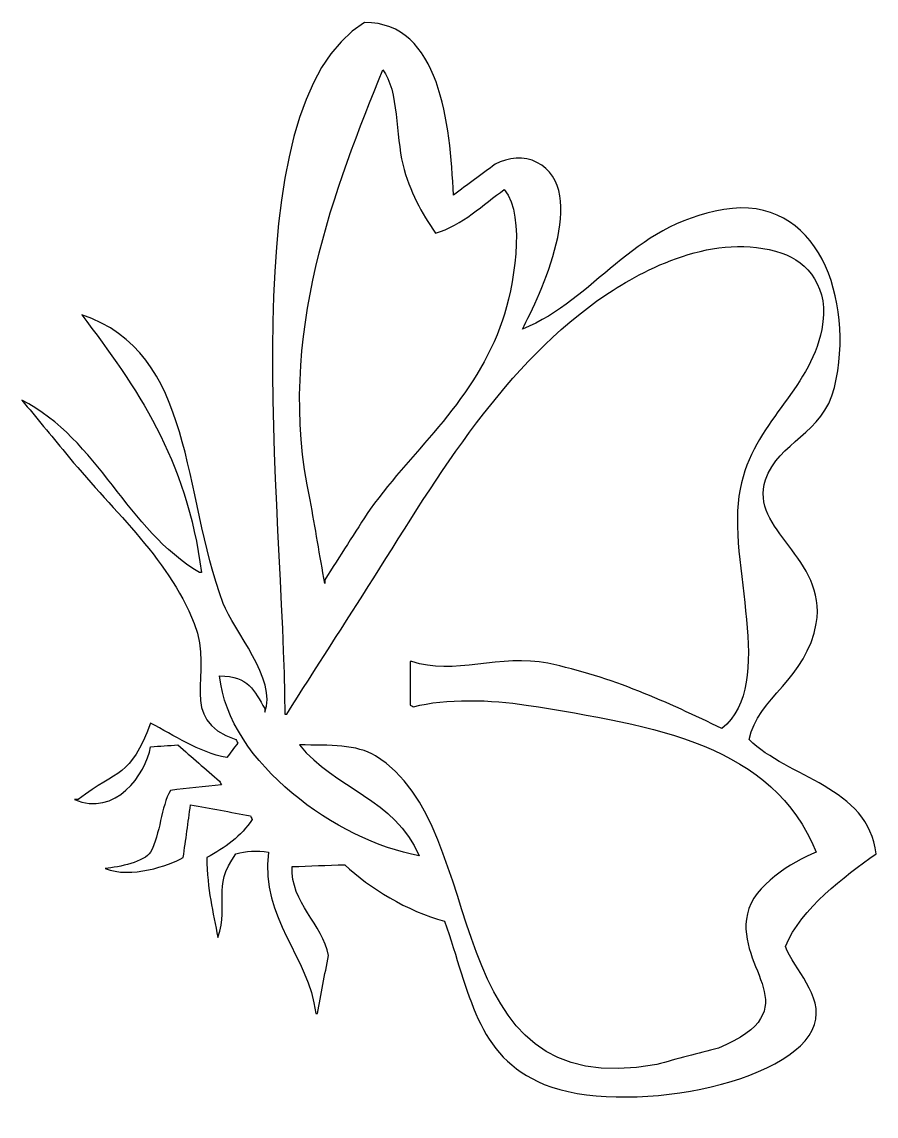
# Model space of a CAD drawing. Header units: centimetres. Extents: x -7.7 to 8.2, y -9.4 to 11.
import ezdxf

# ---------------------------------------------------------------- set-up
doc = ezdxf.new("R2010")
doc.units = ezdxf.units.CM
doc.header["$MEASUREMENT"] = 0
doc.layers.add('Camada 1', color=7, linetype='Continuous')

msp = doc.modelspace()

# ---------------------------------------------------------------- linework, layer by layer
at = {"layer": 'Camada 1'}
for points, knots in [([(8.16914, -4.52197), (7.56824, -4.94808), (6.77934, -5.52868), (6.47967, -6.24525), (6.47967, -6.24525), (6.63704, -6.67472), (7.19635, -7.15372), (7.02032, -7.69821), (7.02032, -7.69821), (6.65551, -8.82655), (3.42342, -9.40453), (1.98564, -8.81327), (1.98564, -8.81327), (0.70794, -8.28786), (0.60547, -7.11203), (0.12721, -5.7722), (0.12721, -5.7722), (-0.57566, -5.58953), (-1.26093, -5.16054), (-1.73122, -4.72471), (-1.73122, -4.72471), (-2.05782, -4.73598), (-2.3845, -4.74725), (-2.71113, -4.7585), (-2.71113, -4.7585), (-2.74021, -5.43869), (-2.14048, -5.82758), (-2.03533, -6.41421), (-2.03533, -6.41421), (-2.1029, -6.7746), (-2.17051, -7.13509), (-2.23808, -7.49548), (-2.23808, -7.49548), (-2.24935, -7.49548), (-2.26062, -7.49548), (-2.27187, -7.49548), (-2.27187, -7.49548), (-2.39858, -6.40585), (-3.30454, -5.75412), (-3.15039, -4.4882), (-3.15039, -4.4882), (-3.37396, -4.45415), (-3.56716, -4.4709), (-3.75861, -4.52199), (-3.75861, -4.52199), (-4.22486, -5.16355), (-3.86897, -5.42726), (-4.09651, -6.07634), (-4.09651, -6.07634), (-4.17827, -5.60858), (-4.29669, -5.19636), (-4.29926, -4.58959), (-4.29926, -4.58959), (-3.9684, -4.41782), (-3.65172, -4.18822), (-3.45452, -3.88), (-3.45452, -3.88), (-3.46579, -3.85746), (-3.47706, -3.83494), (-3.48831, -3.81243), (-3.48831, -3.81243), (-3.85997, -3.74486), (-4.23174, -3.67728), (-4.6034, -3.60968), (-4.6034, -3.60968), (-4.64843, -3.93628), (-4.69349, -4.26299), (-4.73855, -4.58959), (-4.73855, -4.58959), (-5.00858, -4.73858), (-5.71986, -4.99112), (-6.19151, -4.79234), (-6.19151, -4.79234), (-5.93426, -4.77366), (-5.46118, -4.66632), (-5.34677, -4.48823), (-5.34677, -4.48823), (-5.16294, -4.15028), (-5.15817, -3.64537), (-4.97508, -3.33938), (-4.97508, -3.33938), (-4.65975, -3.30559), (-4.34431, -3.27181), (-4.02896, -3.23799), (-4.02896, -3.23799), (-4.04023, -3.21547), (-4.0515, -3.19293), (-4.06275, -3.17042), (-4.06275, -3.17042), (-4.32178, -2.94518), (-4.58088, -2.71986), (-4.83991, -2.49462), (-4.83991, -2.49462), (-5.00885, -2.50586), (-5.17781, -2.51714), (-5.34675, -2.52841), (-5.34675, -2.52841), (-5.43996, -3.05017), (-6.00633, -3.83722), (-6.76592, -3.50832), (-6.76592, -3.50832), (-6.7434, -3.50832), (-6.72086, -3.50832), (-6.69835, -3.50832), (-6.69835, -3.50832), (-5.92894, -2.93452), (-5.74672, -3.11483), (-5.34675, -2.08915), (-5.34675, -2.08915), (-4.91368, -2.31516), (-4.4582, -2.62379), (-3.92758, -2.73116), (-3.92758, -2.73116), (-3.86001, -2.64107), (-3.7924, -2.55093), (-3.72483, -2.46084), (-3.72483, -2.46084), (-3.7361, -2.43832), (-3.74737, -2.41578), (-3.75862, -2.39327), (-3.75862, -2.39327), (-4.88056, -2.00343), (-4.15131, -1.21524), (-4.53578, -0.23072), (-4.53578, -0.23072), (-5.02277, 1.01631), (-6.1459, 1.95511), (-6.93486, 2.94552), (-6.93486, 2.94552), (-7.20516, 3.27212), (-7.47551, 3.59883), (-7.74581, 3.92543), (-7.74581, 3.92543), (-6.31103, 3.19402), (-5.78321, 1.50005), (-4.43442, 0.7154), (-4.43442, 0.7154), (-4.42315, 0.7154), (-4.41188, 0.7154), (-4.40063, 0.7154), (-4.40063, 0.7154), (-4.6777, 2.85977), (-5.60824, 4.15678), (-6.63075, 5.51354), (-6.63075, 5.51354), (-4.52038, 4.81573), (-4.76589, 2.20067), (-3.99516, 0.14096), (-3.99516, 0.14096), (-3.80897, -0.35656), (-2.98546, -1.28102), (-3.21797, -1.88641), (-3.21797, -1.88641), (-3.21797, -1.86389), (-3.21797, -1.84135), (-3.21797, -1.81884), (-3.21797, -1.81884), (-3.42342, -1.48507), (-3.51198, -1.20945), (-4.06273, -1.21062), (-4.06273, -1.21062), (-3.8971, -2.83432), (-1.86693, -4.28418), (-0.34586, -4.55583), (-0.34586, -4.55583), (-0.78856, -3.49998), (-1.91841, -3.30395), (-2.57598, -2.49465), (-2.57598, -2.49465), (-1.99916, -2.49859), (-1.51101, -2.4851), (-1.15681, -2.6974), (-1.15681, -2.6974), (1.03278, -4.00981), (-0.07469, -9.227), (4.08062, -8.44166), (4.08062, -8.44166), (4.46353, -8.3403), (4.84656, -8.23891), (5.22947, -8.13755), (5.22947, -8.13755), (6.9744, -7.41428), (5.53692, -6.69292), (5.77012, -5.63711), (5.77012, -5.63711), (5.88797, -5.10355), (6.59292, -4.68239), (7.05412, -4.48826), (7.05412, -4.48826), (6.23793, -2.49793), (4.09573, -2.13979), (1.64776, -1.75128), (1.64776, -1.75128), (1.02477, -1.65241), (0.14019, -1.62245), (-0.44721, -1.78507), (-0.44721, -1.78507), (-0.46975, -1.7738), (-0.49227, -1.76253), (-0.51478, -1.75128), (-0.51478, -1.75128), (-0.51478, -1.48098), (-0.51478, -1.2106), (-0.51478, -0.94033), (-0.51478, -0.94033), (-0.50354, -0.94033), (-0.49226, -0.94033), (-0.48099, -0.94033), (-0.48099, -0.94033), (0.28088, -1.20983), (1.19179, -0.79518), (2.05324, -0.97412), (2.05324, -0.97412), (3.24257, -1.22116), (4.29736, -1.7068), (5.29706, -2.19054), (5.29706, -2.19054), (6.33687, -1.34147), (5.36392, 0.89805), (5.63496, 2.2697), (5.63496, 2.2697), (5.88576, 3.53893), (6.91464, 4.0564), (7.15549, 5.24319), (7.15549, 5.24319), (7.31371, 6.02276), (6.8898, 6.50123), (6.41212, 6.66236), (6.41212, 6.66236), (5.16982, 7.08143), (3.80878, 6.33914), (3.13451, 5.88517), (3.13451, 5.88517), (1.26227, 4.62469), (0.02036, 2.54168), (-1.19058, 0.61396), (-1.19058, 0.61396), (-1.73118, -0.2307), (-2.27191, -1.07562), (-2.81248, -1.92027), (-2.81248, -1.92027), (-2.82375, -1.92027), (-2.83502, -1.92027), (-2.84627, -1.92027), (-2.84627, -1.92027), (-2.86343, 1.92812), (-3.9248, 9.40988), (-1.35956, 10.95375), (-1.35956, 10.95375), (0.04292, 10.96714), (0.23077, 9.06264), (0.29612, 7.74372), (0.29612, 7.74372), (0.55517, 7.93517), (0.81425, 8.12668), (1.07331, 8.31816), (1.07331, 8.31816), (1.3094, 8.44717), (1.61629, 8.47506), (1.85047, 8.35195), (1.85047, 8.35195), (2.85869, 7.82191), (1.89384, 5.8691), (1.58015, 5.24328), (1.58015, 5.24328), (2.96149, 5.81523), (3.57431, 7.17133), (5.3308, 7.4734), (5.3308, 7.4734), (7.06779, 7.77214), (7.7874, 5.80713), (7.39198, 4.16201), (7.39198, 4.16201), (7.18042, 3.28187), (6.35114, 3.16509), (6.10798, 2.43873), (6.10798, 2.43873), (5.79916, 1.51629), (7.25982, 0.97979), (7.05408, -0.23068), (7.05408, -0.23068), (6.87972, -1.2566), (5.95953, -1.62194), (5.80387, -2.39323), (5.80387, -2.39323), (6.51587, -3.10846), (8.02275, -3.26506), (8.16914, -4.52197)], [0, 0, 0, 0, 0.01369863, 0.01369863, 0.01369863, 0.01369863, 0.02739726, 0.02739726, 0.02739726, 0.02739726, 0.04109589, 0.04109589, 0.04109589, 0.04109589, 0.05479452, 0.05479452, 0.05479452, 0.05479452, 0.06849315, 0.06849315, 0.06849315, 0.06849315, 0.08219178, 0.08219178, 0.08219178, 0.08219178, 0.09589041, 0.09589041, 0.09589041, 0.09589041, 0.10958904, 0.10958904, 0.10958904, 0.10958904, 0.12328767, 0.12328767, 0.12328767, 0.12328767, 0.1369863, 0.1369863, 0.1369863, 0.1369863, 0.15068493, 0.15068493, 0.15068493, 0.15068493, 0.16438356, 0.16438356, 0.16438356, 0.16438356, 0.17808219, 0.17808219, 0.17808219, 0.17808219, 0.19178082, 0.19178082, 0.19178082, 0.19178082, 0.20547945, 0.20547945, 0.20547945, 0.20547945, 0.21917808, 0.21917808, 0.21917808, 0.21917808, 0.23287671, 0.23287671, 0.23287671, 0.23287671, 0.24657534, 0.24657534, 0.24657534, 0.24657534, 0.26027397, 0.26027397, 0.26027397, 0.26027397, 0.2739726, 0.2739726, 0.2739726, 0.2739726, 0.28767123, 0.28767123, 0.28767123, 0.28767123, 0.30136986, 0.30136986, 0.30136986, 0.30136986, 0.31506849, 0.31506849, 0.31506849, 0.31506849, 0.32876712, 0.32876712, 0.32876712, 0.32876712, 0.34246575, 0.34246575, 0.34246575, 0.34246575, 0.35616438, 0.35616438, 0.35616438, 0.35616438, 0.36986301, 0.36986301, 0.36986301, 0.36986301, 0.38356164, 0.38356164, 0.38356164, 0.38356164, 0.39726027, 0.39726027, 0.39726027, 0.39726027, 0.4109589, 0.4109589, 0.4109589, 0.4109589, 0.42465753, 0.42465753, 0.42465753, 0.42465753, 0.43835616, 0.43835616, 0.43835616, 0.43835616, 0.45205479, 0.45205479, 0.45205479, 0.45205479, 0.46575342, 0.46575342, 0.46575342, 0.46575342, 0.47945205, 0.47945205, 0.47945205, 0.47945205, 0.49315068, 0.49315068, 0.49315068, 0.49315068, 0.50684932, 0.50684932, 0.50684932, 0.50684932, 0.52054795, 0.52054795, 0.52054795, 0.52054795, 0.53424658, 0.53424658, 0.53424658, 0.53424658, 0.54794521, 0.54794521, 0.54794521, 0.54794521, 0.56164384, 0.56164384, 0.56164384, 0.56164384, 0.57534247, 0.57534247, 0.57534247, 0.57534247, 0.5890411, 0.5890411, 0.5890411, 0.5890411, 0.60273973, 0.60273973, 0.60273973, 0.60273973, 0.61643836, 0.61643836, 0.61643836, 0.61643836, 0.63013699, 0.63013699, 0.63013699, 0.63013699, 0.64383562, 0.64383562, 0.64383562, 0.64383562, 0.65753425, 0.65753425, 0.65753425, 0.65753425, 0.67123288, 0.67123288, 0.67123288, 0.67123288, 0.68493151, 0.68493151, 0.68493151, 0.68493151, 0.69863014, 0.69863014, 0.69863014, 0.69863014, 0.71232877, 0.71232877, 0.71232877, 0.71232877, 0.7260274, 0.7260274, 0.7260274, 0.7260274, 0.73972603, 0.73972603, 0.73972603, 0.73972603, 0.75342466, 0.75342466, 0.75342466, 0.75342466, 0.76712329, 0.76712329, 0.76712329, 0.76712329, 0.78082192, 0.78082192, 0.78082192, 0.78082192, 0.79452055, 0.79452055, 0.79452055, 0.79452055, 0.80821918, 0.80821918, 0.80821918, 0.80821918, 0.82191781, 0.82191781, 0.82191781, 0.82191781, 0.83561644, 0.83561644, 0.83561644, 0.83561644, 0.84931507, 0.84931507, 0.84931507, 0.84931507, 0.8630137, 0.8630137, 0.8630137, 0.8630137, 0.87671233, 0.87671233, 0.87671233, 0.87671233, 0.89041096, 0.89041096, 0.89041096, 0.89041096, 0.90410959, 0.90410959, 0.90410959, 0.90410959, 0.91780822, 0.91780822, 0.91780822, 0.91780822, 0.93150685, 0.93150685, 0.93150685, 0.93150685, 0.94520548, 0.94520548, 0.94520548, 0.94520548, 0.95890411, 0.95890411, 0.95890411, 0.95890411, 0.97260274, 0.97260274, 0.97260274, 0.97260274, 1, 1, 1, 1]), ([(1.24225, 7.84508), (0.85268, 7.57626), (0.4567, 7.17203), (-0.04175, 7.03413), (-0.04175, 7.03413), (-0.29498, 7.41373), (-0.51956, 7.7946), (-0.64997, 8.31815), (-0.64997, 8.31815), (-0.77819, 8.83282), (-0.72434, 9.69388), (-1.02166, 10.07522), (-1.02166, 10.07522), (-1.87161, 7.95765), (-3.04226, 5.09833), (-2.37323, 2.06705), (-2.37323, 2.06705), (-2.28314, 1.549), (-2.193, 1.03078), (-2.10291, 0.51273), (-2.10291, 0.51273), (-2.10291, 0.53525), (-2.10291, 0.55779), (-2.10291, 0.5803), (-2.10291, 0.5803), (-1.82137, 1.01953), (-1.53972, 1.45888), (-1.25817, 1.89811), (-1.25817, 1.89811), (-0.42336, 3.03775), (0.70792, 3.93794), (1.20849, 5.41225), (1.20849, 5.41225), (1.40211, 5.98255), (1.661, 7.33568), (1.24225, 7.84508)], [0, 0, 0, 0, 0.1, 0.1, 0.1, 0.1, 0.2, 0.2, 0.2, 0.2, 0.3, 0.3, 0.3, 0.3, 0.4, 0.4, 0.4, 0.4, 0.5, 0.5, 0.5, 0.5, 0.6, 0.6, 0.6, 0.6, 0.7, 0.7, 0.7, 0.7, 0.8, 0.8, 0.8, 0.8, 1, 1, 1, 1])]:
    msp.add_open_spline(points, degree=3, knots=knots, dxfattribs=at)

doc.saveas('drawing.dxf')
